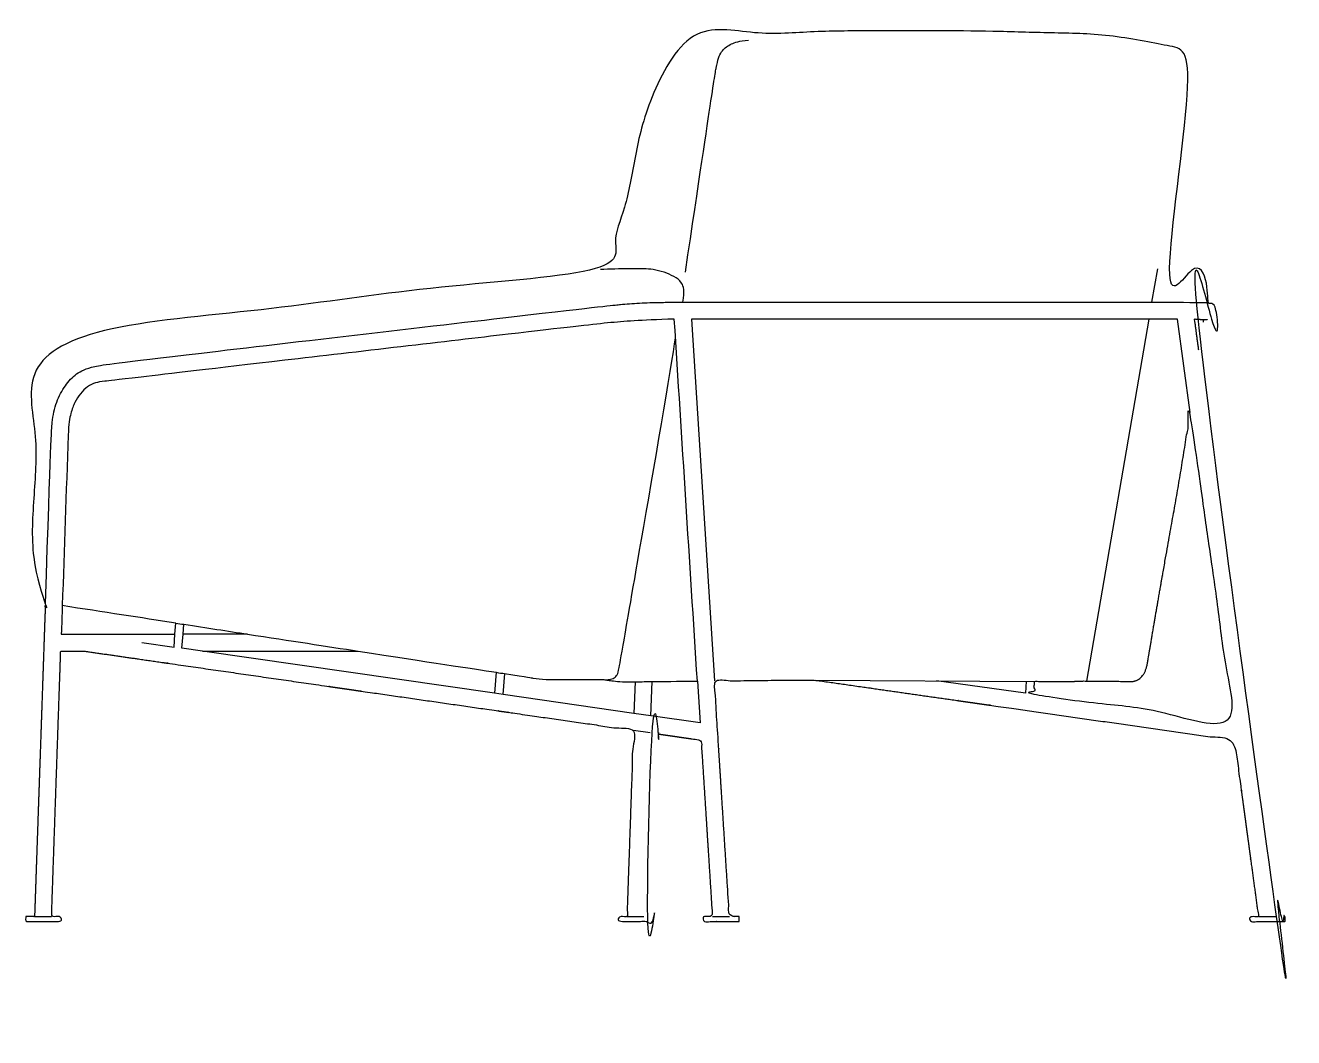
# Model space of a CAD drawing. Header units: millimetres. Extents: x 511 to 4583, y 596 to 2504.
# Drawn here: x 3212 to 4236, y 1620 to 2437 of the extents above; entities that cross this region are included whole.
import ezdxf

# ---------------------------------------------------------------- set-up
doc = ezdxf.new("R2010")
doc.units = ezdxf.units.MM
doc.layers.add('Inner', color=7, linetype='Continuous', true_color=0x3f00fe)
doc.layers.add('Outer', color=7, linetype='Continuous', true_color=0xbe00fe)

msp = doc.modelspace()

# ---------------------------------------------------------------- linework, layer by layer
at = {"layer": 'Inner'}
for points in [[(4125.903736067996, 2240.572660228613), (4121.259874979709, 2213.556462271352)], [(4152.238164638232, 2124.590559643835), (4142.038153256191, 2199.873507198413), (3749.83788184607, 2199.913725587011), (3768.443406184245, 1907.740140245301)], [(4118.908365306057, 2199.875853929263), (4068.681185530529, 1907.664266481179)], [(3306.369338278447, 1938.883803813799), (3332.449789742136, 1935.11839412826), (3333.150533109915, 1945.530026795891)], [(3355.424448843122, 1931.801388515026), (3338.74179346134, 1934.209975354195), (3339.704188091083, 1945.530038655317)], [(3849.79436939543, 1908.371009292629), (4026.889074499733, 1907.365313487344)], [(4020.112239916009, 1907.43923081512), (4019.360772491364, 1897.859477502454), (3947.535460423996, 1907.815951448333)], [(3597.882256820442, 1896.796128741719), (3591.102493840162, 1897.774968591448)], [(3717.202145350166, 1879.569116219624), (3703.536304958691, 1881.542145246467)], [(3716.729825017198, 1865.837514422369), (3703.064035759463, 1867.810534981061)], [(3219.858427088355, 1717.413484638117), (3233.592338871934, 1717.410410334378)], [(3697.889284876027, 1717.41411449546), (3711.622631627895, 1717.415294674715)], [(3766.801196318106, 1717.414114496113), (3780.56342327619, 1717.408830668697)], [(4207.406321262767, 1717.414659408233), (4221.256554961777, 1717.411556075817)]]:
    msp.add_lwpolyline(points, dxfattribs=at)
for points, degree in [([(3745.057901989802, 2237.815159732321), (3767.646159864602, 2389.87270054805), (3770.324738311313, 2407.759945440805), (3774.310399527773, 2417.235831842369), (3781.648818514776, 2422.320088360957), (3788.372266032159, 2424.43317186642), (3795.864107551527, 2425.201565868407)], 3), ([(3742.979980239596, 2213.595217612456), (3744.693008490348, 2222.580145613448), (3742.59555404005, 2230.184347156805), (3735.907845209985, 2234.209564289994), (3728.220852724461, 2237.952410699097), (3718.340787536755, 2240.132813847748), (3712.156330363796, 2240.604203876506), (3700.864313166857, 2240.604203876506), (3684.145650531125, 2240.19806425003), (3676.399091376025, 2239.919489077511)], 3), ([(3228.560114763974, 1970.213451212402), (3233.150550048902, 2103.590214540481), (3233.611501817777, 2116.983080135043), (3237.039540830643, 2133.155236053894), (3244.57126941144, 2146.713162448736), (3253.151143906684, 2156.155140915625), (3265.53949222292, 2161.959909161762), (3295.413902573508, 2165.610761823007), (3679.949266483691, 2210.528950853874), (3692.004502632508, 2211.597810783156), (3707.711335166374, 2212.990434179674), (3725.112159835504, 2213.40857182856), (3742.979980239596, 2213.595217612456), (3964.830626732597, 2213.572488681845), (4070.374736449085, 2213.572488681845), (4144.126193129044, 2213.595217612456), (4165.630547143718, 2213.243103605467)], 3), ([(4163.096258526209, 2199.557424516966), (4162.899377925231, 2198.43278581902), (4162.702497324254, 2197.308147121074)], 2), ([(3333.750681207023, 1954.447016696296), (3335.976357055166, 1954.104903000891), (3338.184651991906, 1953.765459414739), (3340.375703366279, 1953.428664840408)], 3), ([(3391.758794686679, 1945.530062864114), (3426.584571987807, 1940.176408937596), (3456.073209186637, 1935.64267084957), (3481.053996717933, 1931.801465828949)], 3), ([(3592.35157552185, 1914.679297797275), (3594.848576693146, 1914.294711597207), (3597.125089029445, 1913.944002590106), (3599.201731794361, 1913.624003563585)], 3), ([(3704.414819288272, 1907.075579742507), (3707.448381503253, 1907.098800273935), (3711.770607589769, 1907.139326993358), (3718.153093827, 1907.203612045304)], 3)]:
    msp.add_open_spline(points, degree=degree, dxfattribs=at)
for points, degree, knots in [([(3754.694662197372, 1907.583799699215), (3748.491406329435, 2005.027431436154), (3742.288150461497, 2102.471063173094), (3736.08489459356, 2199.914694910033), (3707.197077092348, 2198.847019995716), (3686.405544367479, 2197.482501996602), (3630.581005046751, 2190.96513130693), (3402.754422797607, 2164.366966636946), (3289.318494774272, 2151.1236152103), (3275.437143279258, 2149.503003298988), (3268.925977884201, 2148.742934542334), (3262.581960890822, 2145.678512397802), (3256.632228144779, 2139.793725722933), (3252.141967164235, 2132.773873714013), (3249.102233068073, 2124.350168977471), (3247.289126467718, 2115.435566870539), (3246.971710164869, 2106.211562252654), (3245.392223361724, 2060.312238760593), (3243.812736558579, 2014.412915268531), (3242.233249755433, 1968.51359177647)], 3, [527.3946401432471, 527.3946401432471, 527.3946401432471, 527.3946401432471, 528.3946401432471, 528.3946401432471, 528.3946401432471, 576.7025510116522, 625.0104618800574, 673.3183727484625, 721.6262836168676, 769.9341944852728, 818.2421053536779, 866.5500162220831, 914.8579270904881, 963.1658379588932, 1011.473748827298, 1059.781659695704, 1059.781659695704, 1059.781659695704, 1060.638621397739, 1060.638621397739, 1060.638621397739, 1060.638621397739]), ([(4159.277965280914, 2174.854782371488), (4157.583142803726, 2187.363442171195), (4155.888320326539, 2199.872101970903), (4161.096817023189, 2199.644714272239), (4166.305313719839, 2199.417326573574)], 2, [0, 0, 0, 25.7448976497352, 25.7448976497352, 36.37790230276061, 36.37790230276061, 36.37790230276061]), ([(3680.271311413288, 1908.704418558589), (3684.304368991776, 1908.850756966151), (3686.745519190086, 1909.373893922174), (3689.913199988351, 1912.036965263181), (3691.026927597574, 1914.820442413211), (3693.111443665718, 1926.813224024833), (3705.906250935239, 2000.425191661452), (3734.005937755166, 2162.090247899853), (3737.044455945635, 2184.841458369232)], 3, [0, 0, 0, 0, 47.12378595393824, 94.24757190787648, 141.3713578618147, 188.495143815753, 235.6189297696912, 288.8739115154899, 288.8739115154899, 288.8739115154899, 288.8739115154899])]:
    msp.add_open_spline(points, degree=degree, knots=knots, dxfattribs=at)
at = {"layer": 'Outer'}
for points in [[(3333.150533109914, 1945.530026795891), (3333.750681207022, 1954.447016696296)], [(3391.758794686678, 1945.530062864114), (3339.704234118341, 1945.530034742231), (3340.375703366279, 1953.428664840408)], [(3592.362474943037, 1914.826804086555), (3591.102493840162, 1897.774968591448), (3355.424448843122, 1931.801388515026), (3481.053996717933, 1931.801465828949)], [(3704.414819288272, 1907.075579742507), (3703.536308986886, 1881.542173147058), (3597.882256820441, 1896.796128741719), (3599.210322563038, 1913.733565611187)], [(3754.694662197372, 1907.583799699215), (3756.84255931252, 1873.845963808696), (3717.202177110301, 1879.569336200643), (3718.153093826999, 1907.203612045304)]]:
    msp.add_lwpolyline(points, dxfattribs=at)
at = {"layer": 'Outer', "lineweight": -3}
for points, knots in [([(3788.453247628789, 1717.411011163045), (3788.453247628789, 1715.448892151776), (3788.453247628789, 1713.486773140508), (3781.922316081368, 1713.485957499073), (3775.391384533947, 1713.485141857637), (3767.524118855172, 1713.486014174215), (3759.656853176396, 1713.486886490793), (3759.656853176396, 1715.451294118771), (3759.656853176396, 1717.415701746748), (3763.229024747251, 1717.41490812143), (3766.801196318106, 1717.414114496113), (3762.265346678405, 1788.666117281404), (3757.729497038704, 1859.918120066694), (3737.229661027951, 1862.877817244532), (3716.729825017198, 1865.837514422369), (3714.176228322547, 1791.626404548542), (3711.622631627895, 1717.415294674715), (3715.581983912798, 1717.41315291888), (3719.541336197701, 1717.411011163045), (3719.541336197701, 1715.448892151776), (3719.541336197701, 1713.486773140508), (3713.01040465028, 1713.485957499073), (3706.479473102859, 1713.485141857637), (3698.612207424083, 1713.486014174215), (3690.744941745308, 1713.486886490793), (3690.744941745308, 1715.451294118771), (3690.744941745308, 1717.415701746748), (3694.317113310668, 1717.414908121104), (3697.889284876027, 1717.41411449546), (3700.476660317745, 1792.612324738261), (3703.064035759463, 1867.810534981061), (3481.452623933127, 1899.806043131215), (3259.841212106792, 1931.80155128137), (3250.405670086877, 1931.801557088115), (3240.970128066961, 1931.80156289486), (3237.281233469448, 1824.605986614619), (3233.592338871934, 1717.410410334378), (3237.551408640981, 1717.41039582004), (3241.510478410029, 1717.410381305701), (3241.510478410029, 1715.448262294433), (3241.510478410029, 1713.486143283165), (3234.979546862608, 1713.485327641729), (3228.448615315187, 1713.484512000294), (3220.581349636411, 1713.485384316872), (3212.714083957636, 1713.48625663345), (3212.714083957636, 1715.450664261427), (3212.714083957636, 1717.415071889404), (3216.286255522995, 1717.41427826376), (3219.858427088355, 1717.413484638117), (3224.209270926164, 1843.81346792526), (3228.560114763974, 1970.213451212402), (3226.952953552187, 1970.413252865978), (3225.345792340399, 1970.613054519554), (3218.749726450178, 1971.876250336251), (3219.294260470754, 2008.76965600068), (3219.084548081026, 2036.452726014327), (3219.546311153573, 2064.545813185676), (3219.879842903571, 2092.562411222092), (3220.311287126593, 2120.627926910409), (3220.283487834027, 2148.476425822248), (3222.913237161957, 2177.578107741059), (3238.317256763247, 2182.201686634889), (3273.352788327295, 2191.743453507951), (3345.59092038075, 2199.948268888351), (3417.554675260783, 2209.306583369156), (3489.57617422745, 2218.386014770575), (3561.589812576766, 2227.484208677377), (3633.606794150043, 2236.636447251229), (3669.783097041635, 2239.638836329969), (3672.685891492412, 2239.761949619615), (3675.588685943189, 2239.885062909261), (3680.917123644587, 2248.41051006337), (3686.245561345985, 2256.935957217478), (3688.151826456268, 2261.358887610073), (3690.058091566552, 2265.781818002667), (3692.236586159511, 2274.012193900672), (3694.41508075247, 2282.242569798677), (3696.30928067427, 2292.26590764638), (3698.20348059607, 2302.289245494082), (3700.691232319119, 2314.138445025355), (3703.178984042167, 2325.987644556628), (3707.127455653663, 2341.03640449562), (3711.075927265158, 2356.085164434613), (3714.660571037734, 2367.891118712122), (3718.24521481031, 2379.697072989631), (3725.867432304732, 2400.013173480311), (3733.489649799154, 2420.32927397099), (3744.238741273534, 2428.041568708176), (3770.821603073037, 2430.144615662071), (3799.091162088032, 2431.255034820363), (3825.934472144768, 2431.189354779554), (3852.948553037444, 2432.00089952996), (3879.975853766007, 2432.363544926676), (3907.004113975699, 2432.68154549178), (3934.033451453154, 2432.643334005462), (3961.063573479541, 2432.616801428851), (3988.090353079927, 2432.210566628659), (4015.121095662544, 2432.029173475496), (4042.131402777784, 2430.878432663743), (4069.09860035541, 2429.406002582119), (4096.231737993563, 2428.264005797748), (4122.362040760668, 2424.442246170959), (4150.483324268767, 2415.307533092964), (4153.395688820055, 2400.898333620894), (4150.711324186181, 2385.264102248021), (4148.026959552307, 2369.629870875148), (4136.965347810152, 2305.10126555188), (4125.903736067996, 2240.572660228613), (4126.844516163154, 2240.59517113649), (4131.406709319687, 2240.715611241911), (4141.615635359781, 2240.785953601168), (4151.710555153885, 2239.984099544545), (4161.678047577955, 2235.778543940541), (4166.193355770179, 2228.439302766916), (4166.710113530417, 2217.963003257431), (4165.605410929063, 2213.247222286489), (4167.798102935106, 2212.890757134771), (4171.404542646515, 2210.334983601971), (4173.706913830923, 2206.388413800345), (4172.255585731134, 2202.142035000932), (4169.052070597539, 2199.381488151423), (4164.863436090799, 2197.614753015735), (4162.688159891632, 2197.306106437562), (4160.950448697223, 2186.036805602866), (4159.291824994933, 2174.75401664009), (4190.274189978355, 1946.082786357953), (4221.256554961777, 1717.411556075817), (4225.157464910686, 1717.411553843197), (4229.058374859595, 1717.411551610576), (4229.058374859595, 1715.449432599308), (4229.058374859595, 1713.487313588039), (4222.527443312174, 1713.486497946604), (4215.996511764753, 1713.485682305169), (4208.129246085978, 1713.486554621747), (4200.261980407203, 1713.487426938325), (4200.261980407203, 1715.451834566302), (4200.261980407203, 1717.416242194279), (4203.834150834985, 1717.415450801256), (4207.406321262767, 1717.414659408233), (4197.756040853456, 1788.640921498199), (4188.105760444146, 1859.867183588166), (4018.950064919788, 1884.119096440397), (3849.79436939543, 1908.371009292629), (3834.181766649543, 1908.318626990308), (3818.569163903654, 1908.266244687987), (3793.50628504395, 1908.003192466644), (3768.443406184245, 1907.740140245301), (3774.503414730218, 1812.574485456999), (3780.56342327619, 1717.408830668697), (3780.607426641158, 1717.409920915871), (3780.651430006126, 1717.411011163045), (3784.552338817457, 1717.411011163045), (3788.453247628789, 1717.411011163045)], [0, 0, 0, 4.001800931478158, 4.001800931478158, 17.32183300069312, 17.32183300069312, 33.36735885016228, 33.36735885016228, 37.37382748447831, 37.37382748447831, 44.65937936403105, 44.65937936403105, 190.2741473633629, 190.2741473633629, 232.5176910048656, 232.5176910048656, 232.889749495716, 232.889749495716, 240.8457707284484, 240.8457707284484, 244.8475716599265, 244.8475716599265, 258.1676037291413, 258.1676037291413, 274.2131295786105, 274.2131295786105, 278.2195982129265, 278.2195982129265, 285.5051500924795, 285.5051500924795, 438.9649266407772, 438.9649266407772, 895.6344991207886, 895.6344991207886, 914.8785717929651, 914.8785717929651, 1133.636600085095, 1133.636600085095, 1141.711242346181, 1141.711242346181, 1145.713043277659, 1145.713043277659, 1159.033075346874, 1159.033075346874, 1175.078601196343, 1175.078601196343, 1179.085069830659, 1179.085069830659, 1186.370621710211, 1186.370621710211, 1444.319878078284, 1444.319878078284, 1444.496224582348, 1444.496224582348, 1445.496224582348, 1446.496224582348, 1447.496224582348, 1448.496224582348, 1449.496224582348, 1450.496224582348, 1451.496224582348, 1452.496224582348, 1452.496224582348, 1453.496224582348, 1454.496224582348, 1455.496224582348, 1456.496224582348, 1457.496224582348, 1458.496224582348, 1458.496224582348, 1458.992456339744, 1458.992456339744, 1459.643513235666, 1459.643513235666, 1460.643513235666, 1460.643513235666, 1461.643513235666, 1461.643513235666, 1462.643513235666, 1462.643513235666, 1463.643513235666, 1463.643513235666, 1464.643513235666, 1464.643513235666, 1465.643513235666, 1465.643513235666, 1466.643513235666, 1466.643513235666, 1467.643513235666, 1468.643513235666, 1469.643513235666, 1470.643513235666, 1471.643513235666, 1472.643513235666, 1473.643513235666, 1474.643513235666, 1475.643513235666, 1476.643513235666, 1477.643513235666, 1478.643513235666, 1479.643513235666, 1480.643513235666, 1481.643513235666, 1482.643513235666, 1482.643513235666, 1483.643512398718, 1483.643512398718, 1483.925490056562, 1483.925490056562, 1484.110134690724, 1485.110134690724, 1486.110134690724, 1487.110134690724, 1488.110134690724, 1489.110134690724, 1490.067267147028, 1490.067267147028, 1491.061720231053, 1492.061720231053, 1493.061720231053, 1494.061720231053, 1495.061720231053, 1496.061720231053, 1496.061720231053, 1496.492133673802, 1496.492133673802, 1497.423484589622, 1497.423484589622, 1505.379505822355, 1505.379505822355, 1509.381306753833, 1509.381306753833, 1522.701338823048, 1522.701338823048, 1538.746864672517, 1538.746864672517, 1542.753333306833, 1542.753333306833, 1550.038885186386, 1550.038885186386, 1696.634264484409, 1696.634264484409, 2045.239087772385, 2045.239087772385, 2077.003496101669, 2077.003496101669, 2128.122809228793, 2128.122809228793, 2322.60915532925, 2322.60915532925, 2322.698929062059, 2322.698929062059, 2330.654950294791, 2330.654950294791, 2330.654950294791]), ([(4066.208424974527, 1907.677418027397), (4047.012462301371, 1906.821725509876), (4026.889074499733, 1907.365313487344), (4026.445288042902, 1902.136354163564), (4026.001501586071, 1896.907394839783), (4106.836870158943, 1885.437191570539), (4187.672238731816, 1873.966988301295), (4169.955201685024, 1999.278773972565), (4152.238164638232, 2124.590559643835), (4149.87166712671, 2108.376748680971), (4143.112539384444, 2066.053013506318), (4133.622578964875, 2013.691976875967), (4120.713039820747, 1939.391377009502), (4115.394963937853, 1906.420176370573), (4097.116760428463, 1907.519259221679), (4066.208424974527, 1907.677418027397)], [0, 0, 0, 1, 1, 1.39755454792332, 1.39755454792332, 1.714254859440903, 1.714254859440903, 2.225222572217787, 2.225222572217787, 2.843711720139907, 3.843711720139907, 4.843711720139907, 5.843711720139907, 6.843711720139907, 7.271162317802092, 7.271162317802092, 7.271162317802092])]:
    msp.add_open_spline(points, degree=2, knots=knots, dxfattribs=at)
at = {"layer": 'Outer'}
for points, knots in [([(3242.233364533906, 1968.513587826712), (3241.969612414998, 1960.852384636838), (3241.705975074563, 1953.191177497205), (3241.442337734127, 1945.529970357572), (3272.011736192723, 1945.529989170345), (3302.581134651318, 1945.530007983118), (3333.150533109914, 1945.530026795891)], [1060.638621397739, 1060.638621397739, 1060.638621397739, 1060.638621397739, 1060.781659695704, 1060.781659695704, 1060.781659695704, 1061.781659695704, 1061.781659695704, 1061.781659695704, 1061.781659695704]), ([(3599.201731794361, 1913.624003563585), (3619.179533528943, 1910.545536137649), (3624.672101573495, 1909.668663103606), (3630.852562778795, 1908.681969861954), (3649.97380826728, 1909.040901196754), (3679.34229655589, 1908.850756966151), (3680.271311413288, 1908.704418558589), (3683.058355985484, 1908.265403335903), (3688.155979405858, 1907.462425764827), (3694.209116452901, 1907.062180463172), (3699.590255170775, 1907.038649910586), (3704.414819288272, 1907.075579742507)], [36.98414943828084, 36.98414943828084, 36.98414943828084, 36.98414943828084, 58.59940446036079, 117.1988089207216, 175.7982133810823, 234.3976178414432, 292.997022301804, 351.5964267621648, 410.1958312225255, 468.7952356828863, 492.8284222969163, 492.8284222969163, 492.8284222969163, 492.8284222969163])]:
    msp.add_open_spline(points, degree=3, knots=knots, dxfattribs=at)
for points in [[(3333.750681207022, 1954.447016696296), (3306.029693753022, 1958.708072710405), (3275.61241933375, 1963.383340649977), (3242.233364533906, 1968.513587826712)], [(3340.375703366279, 1953.428664840408), (3358.680179527038, 1950.615016411607), (3375.781182330788, 1947.986249452166), (3391.758794686678, 1945.530062864114)], [(3481.053996717933, 1931.801465828949), (3538.8777758818, 1922.910113202166), (3572.548608642391, 1917.729335526453), (3592.351575521851, 1914.679297797276)], [(3718.153093826999, 1907.203612045304), (3726.37002639678, 1907.286373827697), (3738.001731147272, 1907.408513789072), (3754.694662197372, 1907.583799699215)]]:
    msp.add_open_spline(points, degree=3, dxfattribs=at)

doc.saveas('drawing.dxf')
